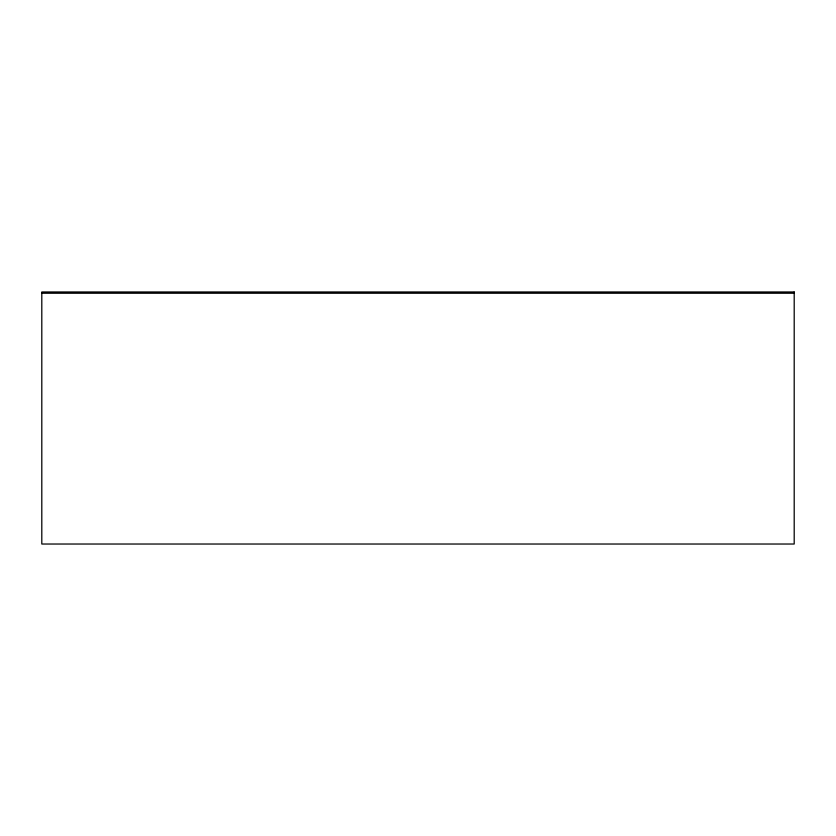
<?xml version="1.0" encoding="UTF-8"?>
<svg xmlns="http://www.w3.org/2000/svg" width="836" height="836" viewBox="0 0 836 836"><rect width="100%" height="100%" fill="white"/><g stroke="black" fill="none" stroke-linecap="round" stroke-linejoin="round"><path stroke-width="1.25" d="M41.8 293.227L794.2 293.227M794.2 291.973L41.8 291.973L41.8 544.027L794.2 544.027L794.2 291.973"/></g></svg>
